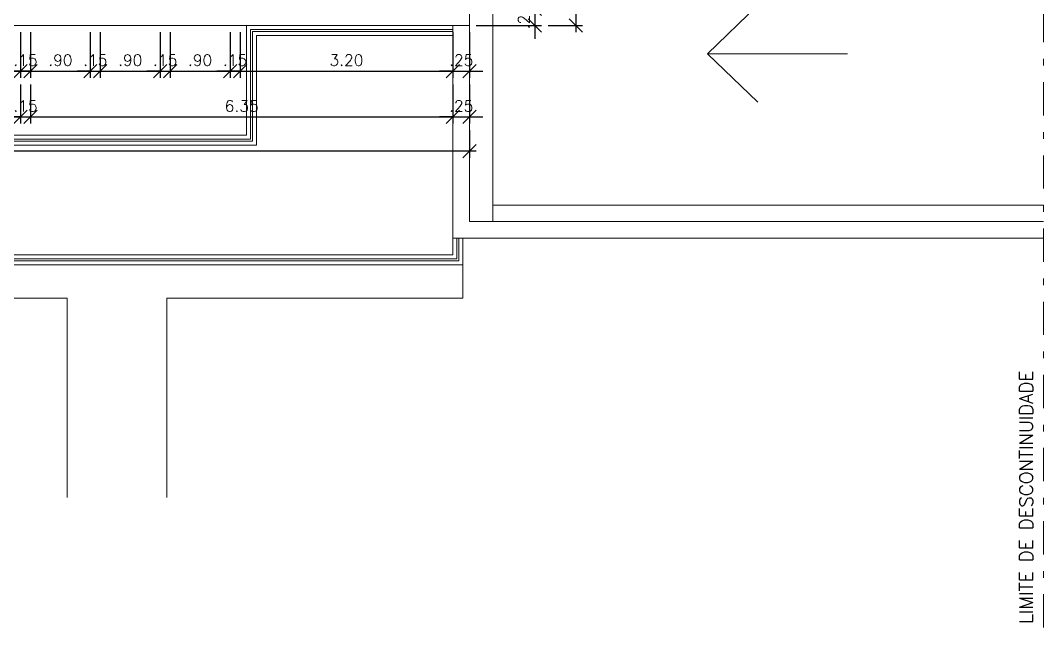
# Model space of a CAD drawing. Header units: millimetres. Extents: x 521 to 1055, y 261 to 520.
# Drawn here: x 574.94 to 590.32, y 277.91 to 287.04 of the extents above; entities that cross this region are included whole.
import ezdxf

# ---------------------------------------------------------------- set-up
doc = ezdxf.new("R2010")
doc.units = ezdxf.units.MM
doc.linetypes.add('CONTINU', pattern=[0])
doc.linetypes.add('DASHDOTX2', pattern=[2, 1, -0.5, 0, -0.5])
doc.layers.add('0.1', color=8, linetype='Continuous', lineweight=13)
doc.styles.add('ROMANS', font='romans')
doc.styles.get("Standard").update_dxf_attribs({"font": 'romans.shx'})
doc.dimstyles.new('Fares Eng - 50', dxfattribs={"dimscale": 2, "dimtxt": 0.085, "dimasz": 0.1, "dimexe": 0.05, "dimexo": 0.05, "dimgap": 0.04, "dimtad": 1, "dimzin": 4, "dimdsep": 46, "dimtxsty": 'ROMANS', "dimblk1": 'OBLIQUE', "dimblk2": 'OBLIQUE', "dimsah": 1, "dimcen": 0.05, "dimdle": 0.05, "dimclrd": 8, "dimclre": 8, "dimclrt": 8, "dimaunit": 1, "dimadec": 0, "dimazin": 0, "dimtfac": 1, "dimtix": 1, "dimtmove": 2, "dimatfit": 0, "dimldrblk": 'OPEN90', "dimfxl": 1, "dimtolj": 1, "dimtzin": 0, "dimarcsym": 0})

# ---------------------------------------------------------------- blocks, each defined once
blk = doc.blocks.new('_OBLIQUE')
at = {"color": 0, "linetype": 'ByBlock'}
blk.add_line((-0.5, -0.5), (0.5, 0.5), dxfattribs=at)
blk = doc.blocks.new('*D1403')
at = {"layer": '0.1', "color": 8, "linetype": 'CONTINU', "lineweight": -2, "transparency": 16777216}
for p, q in [((572.438, 286.864), (572.438, 286.177)), ((574.938, 286.864), (574.938, 286.177)), ((572.338, 286.277), (575.038, 286.277))]:
    blk.add_line(p, q, dxfattribs=at)
at = {"layer": 'DEFPOINTS', "color": 0, "linetype": 'CONTINU', "lineweight": -2, "transparency": 16777216}
for p in [(572.438, 286.964), (574.938, 286.964), (574.938, 286.277)]:
    blk.add_point(p, dxfattribs=at)
at = {"layer": '0.1', "color": 8, "linetype": 'CONTINU', "lineweight": -2, "transparency": 16777216, "xscale": 0.2, "yscale": 0.2, "zscale": 0.2, "rotation": 180}
blk.add_blockref('_OBLIQUE', (572.438, 286.277), dxfattribs=at)
at = {"layer": '0.1', "color": 8, "linetype": 'CONTINU', "lineweight": -2, "transparency": 16777216, "xscale": 0.2, "yscale": 0.2, "zscale": 0.2}
blk.add_blockref('_OBLIQUE', (574.938, 286.277), dxfattribs=at)
at = {"layer": '0.1', "color": 8, "linetype": 'CONTINU', "transparency": 16777216, "insert": (573.688, 286.442), "char_height": 0.17, "attachment_point": 5, "style": 'ROMANS'}
blk.add_mtext('\\A1;2.50', dxfattribs=at)
blk = doc.blocks.new('_Open90')
at = {"color": 0, "linetype": 'ByBlock', "lineweight": -2}
for p, q in [((0, 0), (-1, 0)), ((-0.5, 0.5), (0, 0)), ((0, 0), (-0.5, -0.5))]:
    blk.add_line(p, q, dxfattribs=at)
blk = doc.blocks.new('*D1404')
at = {"layer": '0.1', "color": 8, "linetype": 'CONTINU', "lineweight": -2, "transparency": 16777216}
for p, q in [((574.938, 286.864), (574.938, 286.177)), ((575.088, 286.864), (575.088, 286.177)), ((574.938, 286.277), (574.738, 286.277)), ((575.088, 286.277), (574.938, 286.277)), ((575.088, 286.277), (575.288, 286.277))]:
    blk.add_line(p, q, dxfattribs=at)
at = {"layer": 'DEFPOINTS', "color": 0, "linetype": 'CONTINU', "lineweight": -2, "transparency": 16777216}
for p in [(574.938, 286.964), (575.088, 286.964), (574.938, 286.277)]:
    blk.add_point(p, dxfattribs=at)
at = {"layer": '0.1', "color": 8, "linetype": 'CONTINU', "lineweight": -2, "transparency": 16777216, "xscale": 0.2, "yscale": 0.2, "zscale": 0.2}
blk.add_blockref('_OBLIQUE', (574.938, 286.277), dxfattribs=at)
at = {"layer": '0.1', "color": 8, "linetype": 'CONTINU', "lineweight": -2, "transparency": 16777216, "xscale": 0.2, "yscale": 0.2, "zscale": 0.2, "rotation": 180}
blk.add_blockref('_OBLIQUE', (575.088, 286.277), dxfattribs=at)
at = {"layer": '0.1', "color": 8, "linetype": 'CONTINU', "transparency": 16777216, "insert": (575.013, 286.442), "char_height": 0.17, "attachment_point": 5, "style": 'ROMANS'}
blk.add_mtext('\\A1;.15', dxfattribs=at)
blk = doc.blocks.new('*D1405')
at = {"layer": '0.1', "color": 8, "linetype": 'CONTINU', "lineweight": -2, "transparency": 16777216}
for p, q in [((578.088, 286.864), (578.088, 286.177)), ((578.238, 286.864), (578.238, 286.177)), ((578.088, 286.277), (577.888, 286.277)), ((578.238, 286.277), (578.088, 286.277)), ((578.238, 286.277), (578.438, 286.277))]:
    blk.add_line(p, q, dxfattribs=at)
at = {"layer": 'DEFPOINTS', "color": 0, "linetype": 'CONTINU', "lineweight": -2, "transparency": 16777216}
for p in [(578.088, 286.964), (578.238, 286.964), (578.088, 286.277)]:
    blk.add_point(p, dxfattribs=at)
at = {"layer": '0.1', "color": 8, "linetype": 'CONTINU', "lineweight": -2, "transparency": 16777216, "xscale": 0.2, "yscale": 0.2, "zscale": 0.2}
blk.add_blockref('_OBLIQUE', (578.088, 286.277), dxfattribs=at)
at = {"layer": '0.1', "color": 8, "linetype": 'CONTINU', "lineweight": -2, "transparency": 16777216, "xscale": 0.2, "yscale": 0.2, "zscale": 0.2, "rotation": 180}
blk.add_blockref('_OBLIQUE', (578.238, 286.277), dxfattribs=at)
at = {"layer": '0.1', "color": 8, "linetype": 'CONTINU', "transparency": 16777216, "insert": (578.163, 286.442), "char_height": 0.17, "attachment_point": 5, "style": 'ROMANS'}
blk.add_mtext('\\A1;.15', dxfattribs=at)
blk = doc.blocks.new('*D1406')
at = {"layer": '0.1', "color": 8, "linetype": 'CONTINU', "lineweight": -2, "transparency": 16777216}
for p, q in [((578.238, 286.864), (578.238, 286.177)), ((581.438, 286.864), (581.438, 286.177)), ((578.138, 286.277), (581.538, 286.277))]:
    blk.add_line(p, q, dxfattribs=at)
at = {"layer": 'DEFPOINTS', "color": 0, "linetype": 'CONTINU', "lineweight": -2, "transparency": 16777216}
for p in [(578.238, 286.964), (581.438, 286.964), (581.438, 286.277)]:
    blk.add_point(p, dxfattribs=at)
at = {"layer": '0.1', "color": 8, "linetype": 'CONTINU', "lineweight": -2, "transparency": 16777216, "xscale": 0.2, "yscale": 0.2, "zscale": 0.2, "rotation": 180}
blk.add_blockref('_OBLIQUE', (578.238, 286.277), dxfattribs=at)
at = {"layer": '0.1', "color": 8, "linetype": 'CONTINU', "lineweight": -2, "transparency": 16777216, "xscale": 0.2, "yscale": 0.2, "zscale": 0.2}
blk.add_blockref('_OBLIQUE', (581.438, 286.277), dxfattribs=at)
at = {"layer": '0.1', "color": 8, "linetype": 'CONTINU', "transparency": 16777216, "insert": (579.838, 286.442), "char_height": 0.17, "attachment_point": 5, "style": 'ROMANS'}
blk.add_mtext('\\A1;3.20', dxfattribs=at)
blk = doc.blocks.new('*D1407')
at = {"layer": '0.1', "color": 8, "linetype": 'CONTINU', "lineweight": -2, "transparency": 16777216}
for p, q in [((581.438, 286.864), (581.438, 286.177)), ((581.688, 286.864), (581.688, 286.177)), ((581.438, 286.277), (581.238, 286.277)), ((581.438, 286.277), (581.688, 286.277)), ((581.688, 286.277), (581.888, 286.277))]:
    blk.add_line(p, q, dxfattribs=at)
at = {"layer": 'DEFPOINTS', "color": 0, "linetype": 'CONTINU', "lineweight": -2, "transparency": 16777216}
for p in [(581.438, 286.964), (581.688, 286.964), (581.688, 286.277)]:
    blk.add_point(p, dxfattribs=at)
at = {"layer": '0.1', "color": 8, "linetype": 'CONTINU', "lineweight": -2, "transparency": 16777216, "xscale": 0.2, "yscale": 0.2, "zscale": 0.2}
blk.add_blockref('_OBLIQUE', (581.438, 286.277), dxfattribs=at)
at = {"layer": '0.1', "color": 8, "linetype": 'CONTINU', "lineweight": -2, "transparency": 16777216, "xscale": 0.2, "yscale": 0.2, "zscale": 0.2, "rotation": 180}
blk.add_blockref('_OBLIQUE', (581.688, 286.277), dxfattribs=at)
at = {"layer": '0.1', "color": 8, "linetype": 'CONTINU', "transparency": 16777216, "insert": (581.563, 286.442), "char_height": 0.17, "attachment_point": 5, "style": 'ROMANS'}
blk.add_mtext('\\A1;.25', dxfattribs=at)
blk = doc.blocks.new('*D1411')
at = {"layer": '0.1', "color": 8, "linetype": 'CONTINU', "lineweight": -2, "transparency": 16777216}
for p, q in [((572.438, 286.077), (572.438, 285.488)), ((574.938, 286.077), (574.938, 285.488)), ((572.338, 285.588), (575.038, 285.588))]:
    blk.add_line(p, q, dxfattribs=at)
at = {"layer": 'DEFPOINTS', "color": 0, "linetype": 'CONTINU', "lineweight": -2, "transparency": 16777216}
for p in [(572.438, 286.177), (574.938, 286.177), (574.938, 285.588)]:
    blk.add_point(p, dxfattribs=at)
at = {"layer": '0.1', "color": 8, "linetype": 'CONTINU', "lineweight": -2, "transparency": 16777216, "xscale": 0.2, "yscale": 0.2, "zscale": 0.2, "rotation": 180}
blk.add_blockref('_OBLIQUE', (572.438, 285.588), dxfattribs=at)
at = {"layer": '0.1', "color": 8, "linetype": 'CONTINU', "lineweight": -2, "transparency": 16777216, "xscale": 0.2, "yscale": 0.2, "zscale": 0.2}
blk.add_blockref('_OBLIQUE', (574.938, 285.588), dxfattribs=at)
at = {"layer": '0.1', "color": 8, "linetype": 'CONTINU', "transparency": 16777216, "insert": (573.688, 285.753), "char_height": 0.17, "attachment_point": 5, "style": 'ROMANS'}
blk.add_mtext('\\A1;2.50', dxfattribs=at)
blk = doc.blocks.new('*D1412')
at = {"layer": '0.1', "color": 8, "linetype": 'CONTINU', "lineweight": -2, "transparency": 16777216}
for p, q in [((574.938, 286.077), (574.938, 285.488)), ((575.088, 286.077), (575.088, 285.488)), ((574.938, 285.588), (574.738, 285.588)), ((574.938, 285.588), (575.088, 285.588)), ((575.088, 285.588), (575.288, 285.588))]:
    blk.add_line(p, q, dxfattribs=at)
at = {"layer": 'DEFPOINTS', "color": 0, "linetype": 'CONTINU', "lineweight": -2, "transparency": 16777216}
for p in [(574.938, 286.177), (575.088, 286.177), (575.088, 285.588)]:
    blk.add_point(p, dxfattribs=at)
at = {"layer": '0.1', "color": 8, "linetype": 'CONTINU', "lineweight": -2, "transparency": 16777216, "xscale": 0.2, "yscale": 0.2, "zscale": 0.2}
blk.add_blockref('_OBLIQUE', (574.938, 285.588), dxfattribs=at)
at = {"layer": '0.1', "color": 8, "linetype": 'CONTINU', "lineweight": -2, "transparency": 16777216, "xscale": 0.2, "yscale": 0.2, "zscale": 0.2, "rotation": 180}
blk.add_blockref('_OBLIQUE', (575.088, 285.588), dxfattribs=at)
at = {"layer": '0.1', "color": 8, "linetype": 'CONTINU', "transparency": 16777216, "insert": (575.013, 285.753), "char_height": 0.17, "attachment_point": 5, "style": 'ROMANS'}
blk.add_mtext('\\A1;.15', dxfattribs=at)
blk = doc.blocks.new('*D1413')
at = {"layer": '0.1', "color": 8, "linetype": 'CONTINU', "lineweight": -2, "transparency": 16777216}
for p, q in [((575.088, 286.077), (575.088, 285.488)), ((581.438, 286.077), (581.438, 285.488)), ((574.988, 285.588), (581.538, 285.588))]:
    blk.add_line(p, q, dxfattribs=at)
at = {"layer": 'DEFPOINTS', "color": 0, "linetype": 'CONTINU', "lineweight": -2, "transparency": 16777216}
for p in [(575.088, 286.177), (581.438, 286.177), (581.438, 285.588)]:
    blk.add_point(p, dxfattribs=at)
at = {"layer": '0.1', "color": 8, "linetype": 'CONTINU', "lineweight": -2, "transparency": 16777216, "xscale": 0.2, "yscale": 0.2, "zscale": 0.2, "rotation": 180}
blk.add_blockref('_OBLIQUE', (575.088, 285.588), dxfattribs=at)
at = {"layer": '0.1', "color": 8, "linetype": 'CONTINU', "lineweight": -2, "transparency": 16777216, "xscale": 0.2, "yscale": 0.2, "zscale": 0.2}
blk.add_blockref('_OBLIQUE', (581.438, 285.588), dxfattribs=at)
at = {"layer": '0.1', "color": 8, "linetype": 'CONTINU', "transparency": 16777216, "insert": (578.263, 285.753), "char_height": 0.17, "attachment_point": 5, "style": 'ROMANS'}
blk.add_mtext('\\A1;6.35', dxfattribs=at)
blk = doc.blocks.new('*D1414')
at = {"layer": '0.1', "color": 8, "linetype": 'CONTINU', "lineweight": -2, "transparency": 16777216}
for p, q in [((581.438, 286.077), (581.438, 285.488)), ((581.688, 286.077), (581.688, 285.488)), ((581.438, 285.588), (581.238, 285.588)), ((581.438, 285.588), (581.688, 285.588)), ((581.688, 285.588), (581.888, 285.588))]:
    blk.add_line(p, q, dxfattribs=at)
at = {"layer": 'DEFPOINTS', "color": 0, "linetype": 'CONTINU', "lineweight": -2, "transparency": 16777216}
for p in [(581.438, 286.177), (581.688, 286.177), (581.688, 285.588)]:
    blk.add_point(p, dxfattribs=at)
at = {"layer": '0.1', "color": 8, "linetype": 'CONTINU', "lineweight": -2, "transparency": 16777216, "xscale": 0.2, "yscale": 0.2, "zscale": 0.2}
blk.add_blockref('_OBLIQUE', (581.438, 285.588), dxfattribs=at)
at = {"layer": '0.1', "color": 8, "linetype": 'CONTINU', "lineweight": -2, "transparency": 16777216, "xscale": 0.2, "yscale": 0.2, "zscale": 0.2, "rotation": 180}
blk.add_blockref('_OBLIQUE', (581.688, 285.588), dxfattribs=at)
at = {"layer": '0.1', "color": 8, "linetype": 'CONTINU', "transparency": 16777216, "insert": (581.563, 285.753), "char_height": 0.17, "attachment_point": 5, "style": 'ROMANS'}
blk.add_mtext('\\A1;.25', dxfattribs=at)
blk = doc.blocks.new('*D1634')
at = {"layer": '0.1', "color": 8, "linetype": 'CONTINU', "lineweight": -2, "transparency": 16777216}
for p, q in [((565.688, 285.388), (565.688, 284.975)), ((581.688, 285.389), (581.688, 284.975)), ((581.788, 285.075), (565.588, 285.075))]:
    blk.add_line(p, q, dxfattribs=at)
at = {"layer": 'DEFPOINTS', "color": 0, "linetype": 'CONTINU', "lineweight": -2, "transparency": 16777216}
for p in [(565.688, 285.488), (581.688, 285.489), (565.688, 285.075)]:
    blk.add_point(p, dxfattribs=at)
at = {"layer": '0.1', "color": 8, "linetype": 'CONTINU', "lineweight": -2, "transparency": 16777216, "xscale": 0.2, "yscale": 0.2, "zscale": 0.2, "rotation": 180}
blk.add_blockref('_OBLIQUE', (565.688, 285.075), dxfattribs=at)
at = {"layer": '0.1', "color": 8, "linetype": 'CONTINU', "lineweight": -2, "transparency": 16777216, "xscale": 0.2, "yscale": 0.2, "zscale": 0.2}
blk.add_blockref('_OBLIQUE', (581.688, 285.075), dxfattribs=at)
at = {"layer": '0.1', "color": 8, "linetype": 'CONTINU', "transparency": 16777216, "insert": (573.688, 285.24), "char_height": 0.17, "attachment_point": 5, "style": 'ROMANS'}
blk.add_mtext('\\A1;16.00', dxfattribs=at)
blk = doc.blocks.new('*D1444')
at = {"layer": '0.1', "color": 8, "linetype": 'CONTINU', "lineweight": -2, "transparency": 16777216}
for p, q in [((582.669, 287.214), (582.669, 287.414)), ((581.788, 287.214), (582.769, 287.214)), ((582.669, 287.214), (582.669, 286.964)), ((581.788, 286.964), (582.769, 286.964)), ((582.669, 286.964), (582.669, 286.764))]:
    blk.add_line(p, q, dxfattribs=at)
at = {"layer": 'DEFPOINTS', "color": 0, "linetype": 'CONTINU', "lineweight": -2, "transparency": 16777216}
for p in [(581.688, 287.214), (581.688, 286.964), (582.669, 286.964)]:
    blk.add_point(p, dxfattribs=at)
at = {"layer": '0.1', "color": 8, "linetype": 'CONTINU', "lineweight": -2, "transparency": 16777216, "xscale": 0.2, "yscale": 0.2, "zscale": 0.2}
for p, rotation in [((582.669, 287.214), 270), ((582.669, 286.964), 90)]:
    blk.add_blockref('_OBLIQUE', p, dxfattribs=dict(at, rotation=rotation))
at = {"layer": '0.1', "color": 8, "linetype": 'CONTINU', "transparency": 16777216, "insert": (582.504, 287.089), "char_height": 0.17, "attachment_point": 5, "rotation": 90, "style": 'ROMANS'}
blk.add_mtext('\\A1;.25', dxfattribs=at)
blk = doc.blocks.new('*D1445')
at = {"layer": '0.1', "color": 8, "linetype": 'CONTINU', "lineweight": -2, "transparency": 16777216}
for p, q in [((583.288, 309.114), (583.288, 286.864)), ((582.869, 309.014), (583.388, 309.014)), ((582.869, 286.964), (583.388, 286.964))]:
    blk.add_line(p, q, dxfattribs=at)
at = {"layer": 'DEFPOINTS', "color": 0, "linetype": 'CONTINU', "lineweight": -2, "transparency": 16777216}
for p in [(582.769, 309.014), (582.769, 286.964), (583.288, 286.964)]:
    blk.add_point(p, dxfattribs=at)
at = {"layer": '0.1', "color": 8, "linetype": 'CONTINU', "lineweight": -2, "transparency": 16777216, "xscale": 0.2, "yscale": 0.2, "zscale": 0.2}
for p, rotation in [((583.288, 309.014), 90), ((583.288, 286.964), 270)]:
    blk.add_blockref('_OBLIQUE', p, dxfattribs=dict(at, rotation=rotation))
at = {"layer": '0.1', "color": 8, "linetype": 'CONTINU', "transparency": 16777216, "insert": (583.123, 297.989), "char_height": 0.17, "attachment_point": 5, "rotation": 90, "style": 'ROMANS'}
blk.add_mtext('\\A1;22.05', dxfattribs=at)
blk = doc.blocks.new('*D1462')
at = {"layer": '0.1', "color": 8, "linetype": 'CONTINU', "lineweight": -2, "transparency": 16777216}
for p, q in [((575.088, 286.864), (575.088, 286.177)), ((575.988, 286.864), (575.988, 286.177)), ((574.988, 286.277), (576.088, 286.277))]:
    blk.add_line(p, q, dxfattribs=at)
at = {"layer": 'DEFPOINTS', "color": 0, "linetype": 'CONTINU', "lineweight": -2, "transparency": 16777216}
for p in [(575.088, 286.964), (575.988, 286.964), (575.988, 286.277)]:
    blk.add_point(p, dxfattribs=at)
at = {"layer": '0.1', "color": 8, "linetype": 'CONTINU', "lineweight": -2, "transparency": 16777216, "xscale": 0.2, "yscale": 0.2, "zscale": 0.2, "rotation": 180}
blk.add_blockref('_OBLIQUE', (575.088, 286.277), dxfattribs=at)
at = {"layer": '0.1', "color": 8, "linetype": 'CONTINU', "lineweight": -2, "transparency": 16777216, "xscale": 0.2, "yscale": 0.2, "zscale": 0.2}
blk.add_blockref('_OBLIQUE', (575.988, 286.277), dxfattribs=at)
at = {"layer": '0.1', "color": 8, "linetype": 'CONTINU', "transparency": 16777216, "insert": (575.538, 286.442), "char_height": 0.17, "attachment_point": 5, "style": 'ROMANS'}
blk.add_mtext('\\A1;.90', dxfattribs=at)
blk = doc.blocks.new('*D1463')
at = {"layer": '0.1', "color": 8, "linetype": 'CONTINU', "lineweight": -2, "transparency": 16777216}
for p, q in [((576.138, 286.864), (576.138, 286.177)), ((577.038, 286.864), (577.038, 286.177)), ((576.038, 286.277), (577.138, 286.277))]:
    blk.add_line(p, q, dxfattribs=at)
at = {"layer": 'DEFPOINTS', "color": 0, "linetype": 'CONTINU', "lineweight": -2, "transparency": 16777216}
for p in [(576.138, 286.964), (577.038, 286.964), (577.038, 286.277)]:
    blk.add_point(p, dxfattribs=at)
at = {"layer": '0.1', "color": 8, "linetype": 'CONTINU', "lineweight": -2, "transparency": 16777216, "xscale": 0.2, "yscale": 0.2, "zscale": 0.2, "rotation": 180}
blk.add_blockref('_OBLIQUE', (576.138, 286.277), dxfattribs=at)
at = {"layer": '0.1', "color": 8, "linetype": 'CONTINU', "lineweight": -2, "transparency": 16777216, "xscale": 0.2, "yscale": 0.2, "zscale": 0.2}
blk.add_blockref('_OBLIQUE', (577.038, 286.277), dxfattribs=at)
at = {"layer": '0.1', "color": 8, "linetype": 'CONTINU', "transparency": 16777216, "insert": (576.588, 286.442), "char_height": 0.17, "attachment_point": 5, "style": 'ROMANS'}
blk.add_mtext('\\A1;.90', dxfattribs=at)
blk = doc.blocks.new('*D1464')
at = {"layer": '0.1', "color": 8, "linetype": 'CONTINU', "lineweight": -2, "transparency": 16777216}
for p, q in [((577.038, 286.864), (577.038, 286.177)), ((577.188, 286.864), (577.188, 286.177)), ((577.038, 286.277), (576.838, 286.277)), ((577.038, 286.277), (577.188, 286.277)), ((577.188, 286.277), (577.388, 286.277))]:
    blk.add_line(p, q, dxfattribs=at)
at = {"layer": 'DEFPOINTS', "color": 0, "linetype": 'CONTINU', "lineweight": -2, "transparency": 16777216}
for p in [(577.038, 286.964), (577.188, 286.964), (577.188, 286.277)]:
    blk.add_point(p, dxfattribs=at)
at = {"layer": '0.1', "color": 8, "linetype": 'CONTINU', "lineweight": -2, "transparency": 16777216, "xscale": 0.2, "yscale": 0.2, "zscale": 0.2}
blk.add_blockref('_OBLIQUE', (577.038, 286.277), dxfattribs=at)
at = {"layer": '0.1', "color": 8, "linetype": 'CONTINU', "lineweight": -2, "transparency": 16777216, "xscale": 0.2, "yscale": 0.2, "zscale": 0.2, "rotation": 180}
blk.add_blockref('_OBLIQUE', (577.188, 286.277), dxfattribs=at)
at = {"layer": '0.1', "color": 8, "linetype": 'CONTINU', "transparency": 16777216, "insert": (577.113, 286.442), "char_height": 0.17, "attachment_point": 5, "style": 'ROMANS'}
blk.add_mtext('\\A1;.15', dxfattribs=at)
blk = doc.blocks.new('*D1465')
at = {"layer": '0.1', "color": 8, "linetype": 'CONTINU', "lineweight": -2, "transparency": 16777216}
for p, q in [((577.188, 286.864), (577.188, 286.177)), ((578.088, 286.864), (578.088, 286.177)), ((577.088, 286.277), (578.188, 286.277))]:
    blk.add_line(p, q, dxfattribs=at)
at = {"layer": 'DEFPOINTS', "color": 0, "linetype": 'CONTINU', "lineweight": -2, "transparency": 16777216}
for p in [(577.188, 286.964), (578.088, 286.964), (578.088, 286.277)]:
    blk.add_point(p, dxfattribs=at)
at = {"layer": '0.1', "color": 8, "linetype": 'CONTINU', "lineweight": -2, "transparency": 16777216, "xscale": 0.2, "yscale": 0.2, "zscale": 0.2, "rotation": 180}
blk.add_blockref('_OBLIQUE', (577.188, 286.277), dxfattribs=at)
at = {"layer": '0.1', "color": 8, "linetype": 'CONTINU', "lineweight": -2, "transparency": 16777216, "xscale": 0.2, "yscale": 0.2, "zscale": 0.2}
blk.add_blockref('_OBLIQUE', (578.088, 286.277), dxfattribs=at)
at = {"layer": '0.1', "color": 8, "linetype": 'CONTINU', "transparency": 16777216, "insert": (577.638, 286.442), "char_height": 0.17, "attachment_point": 5, "style": 'ROMANS'}
blk.add_mtext('\\A1;.90', dxfattribs=at)
blk = doc.blocks.new('*D1466')
at = {"layer": '0.1', "color": 8, "linetype": 'CONTINU', "lineweight": -2, "transparency": 16777216}
for p, q in [((575.988, 286.864), (575.988, 286.177)), ((576.138, 286.864), (576.138, 286.177)), ((575.988, 286.277), (575.788, 286.277)), ((575.988, 286.277), (576.138, 286.277)), ((576.138, 286.277), (576.338, 286.277))]:
    blk.add_line(p, q, dxfattribs=at)
at = {"layer": 'DEFPOINTS', "color": 0, "linetype": 'CONTINU', "lineweight": -2, "transparency": 16777216}
for p in [(575.988, 286.964), (576.138, 286.964), (576.138, 286.277)]:
    blk.add_point(p, dxfattribs=at)
at = {"layer": '0.1', "color": 8, "linetype": 'CONTINU', "lineweight": -2, "transparency": 16777216, "xscale": 0.2, "yscale": 0.2, "zscale": 0.2}
blk.add_blockref('_OBLIQUE', (575.988, 286.277), dxfattribs=at)
at = {"layer": '0.1', "color": 8, "linetype": 'CONTINU', "lineweight": -2, "transparency": 16777216, "xscale": 0.2, "yscale": 0.2, "zscale": 0.2, "rotation": 180}
blk.add_blockref('_OBLIQUE', (576.138, 286.277), dxfattribs=at)
at = {"layer": '0.1', "color": 8, "linetype": 'CONTINU', "transparency": 16777216, "insert": (576.063, 286.442), "char_height": 0.17, "attachment_point": 5, "style": 'ROMANS'}
blk.add_mtext('\\A1;.15', dxfattribs=at)

msp = doc.modelspace()

# ---------------------------------------------------------------- linework, layer by layer
at = {"layer": '0.1', "color": 8, "linetype": 'DASHDOTX2', "ltscale": 0.5}
msp.add_line((590.3161, 277.91074), (590.3161, 340.92222), dxfattribs=at)
at = {"layer": '0.1', "color": 7}
for p, q in [((581.68774, 286.96448), (581.68774, 287.96448)), ((570.03774, 286.96448), (581.68774, 286.96448))]:
    msp.add_line(p, q, dxfattribs=at)
at = {"layer": '0.1', "color": 8}
for p, q in [((582.03774, 287.96448), (582.03774, 284.01448)), ((585.2638, 286.53825), (586.02114, 287.26687)), ((581.43774, 286.96448), (581.43774, 283.76448)), ((581.68774, 286.96448), (581.68774, 284.01448)), ((587.36754, 286.53825), (585.2638, 286.53825)), ((585.2638, 286.53825), (586.02114, 285.80963)), ((582.03774, 284.26448), (590.3161, 284.26448)), ((581.68774, 284.01448), (590.3161, 284.01448)), ((581.43774, 283.76448), (590.3161, 283.76448)), ((581.58774, 283.36448), (581.58774, 282.86448)), ((569.08063, 282.86448), (575.63774, 282.86448)), ((575.63774, 282.86448), (575.63774, 279.86448)), ((577.13774, 282.86448), (577.13774, 279.86448)), ((577.13774, 282.86448), (581.58774, 282.86448))]:
    msp.add_line(p, q, dxfattribs=at)
for points in [[(581.58774, 283.76448), (581.58774, 283.36448), (569.28774, 283.36448), (569.28774, 286.16448), (574.43774, 286.16448), (574.43774, 285.31448), (578.33774, 285.31448), (578.33774, 286.96448), (578.33774, 286.96448)], [(581.52774, 283.76448), (581.52774, 283.42448), (569.34774, 283.42448), (569.34774, 286.10448), (574.37774, 286.10448), (574.37774, 285.25448), (578.39774, 285.25448), (578.39774, 286.90448), (581.43774, 286.90448)], [(581.49774, 283.76448), (581.49774, 283.45448), (569.37774, 283.45448), (569.37774, 286.07448), (574.34774, 286.07448), (574.34774, 285.22448), (578.42774, 285.22448), (578.42774, 286.87448), (581.43774, 286.87448)], [(581.43774, 283.76448), (581.43774, 283.51448), (569.43774, 283.51448), (569.43774, 286.01448), (574.28774, 286.01448), (574.28774, 285.16448), (578.48774, 285.16448), (578.48774, 286.81448), (581.43774, 286.81448)]]:
    msp.add_lwpolyline(points, dxfattribs=at)

# ---------------------------------------------------------------- texts
msp.add_text('LIMITE DE DESCONTINUIDADE', height=0.2, rotation=90, dxfattribs=at).set_placement((590.15624, 277.96806))

# ---------------------------------------------------------------- dimensions: what is measured, and where the dimension line sits
at = {"layer": '0.1', "color": 8, "linetype": 'CONTINU'}
for base, p1, p2, picture, middle in [((583.28795, 286.96448), (582.76924, 309.01448), (582.76924, 286.96448), '*D1445', (583.12295, 297.98948)), ((582.66924, 286.96448), (581.68774, 287.21448), (581.68774, 286.96448), '*D1444', (582.50424, 287.08948))]:
    dim = msp.add_linear_dim(base=base, p1=p1, p2=p2, angle=90, dimstyle='Fares Eng - 50', dxfattribs=at)
    dim.commit()
    dim.dimension.update_dxf_attribs({"geometry": picture, "text_midpoint": middle})
for base, p1, p2, picture, middle in [((574.93774, 286.27684), (572.43774, 286.96448), (574.93774, 286.96448), '*D1403', (573.68774, 286.44184)), ((574.93774, 286.27684), (575.08774, 286.96448), (574.93774, 286.96448), '*D1404', (575.01274, 286.44184)), ((575.98774, 286.27684), (575.08774, 286.96448), (575.98774, 286.96448), '*D1462', (575.53774, 286.44184)), ((576.13774, 286.27684), (575.98774, 286.96448), (576.13774, 286.96448), '*D1466', (576.06274, 286.44184)), ((577.03774, 286.27684), (576.13774, 286.96448), (577.03774, 286.96448), '*D1463', (576.58774, 286.44184)), ((577.18774, 286.27684), (577.03774, 286.96448), (577.18774, 286.96448), '*D1464', (577.11274, 286.44184)), ((578.08774, 286.27684), (577.18774, 286.96448), (578.08774, 286.96448), '*D1465', (577.63774, 286.44184)), ((578.08774, 286.27684), (578.23774, 286.96448), (578.08774, 286.96448), '*D1405', (578.16274, 286.44184)), ((581.43774, 286.27684), (578.23774, 286.96448), (581.43774, 286.96448), '*D1406', (579.83774, 286.44184)), ((581.68774, 286.27684), (581.43774, 286.96448), (581.68774, 286.96448), '*D1407', (581.56274, 286.44184)), ((574.93774, 285.58798), (572.43774, 286.17684), (574.93774, 286.17684), '*D1411', (573.68774, 285.75298)), ((575.08774, 285.58798), (574.93774, 286.17684), (575.08774, 286.17684), '*D1412', (575.01274, 285.75298)), ((581.43774, 285.58798), (575.08774, 286.17684), (581.43774, 286.17684), '*D1413', (578.26274, 285.75298)), ((581.68774, 285.58798), (581.43774, 286.17684), (581.68774, 286.17684), '*D1414', (581.56274, 285.75298)), ((565.68774, 285.07542), (581.68774, 285.48948), (565.68774, 285.48798), '*D1634', (573.68774, 285.24042))]:
    dim = msp.add_linear_dim(base=base, p1=p1, p2=p2, dimstyle='Fares Eng - 50', dxfattribs=at)
    dim.commit()
    dim.dimension.update_dxf_attribs({"geometry": picture, "text_midpoint": middle})

doc.saveas('drawing.dxf')
